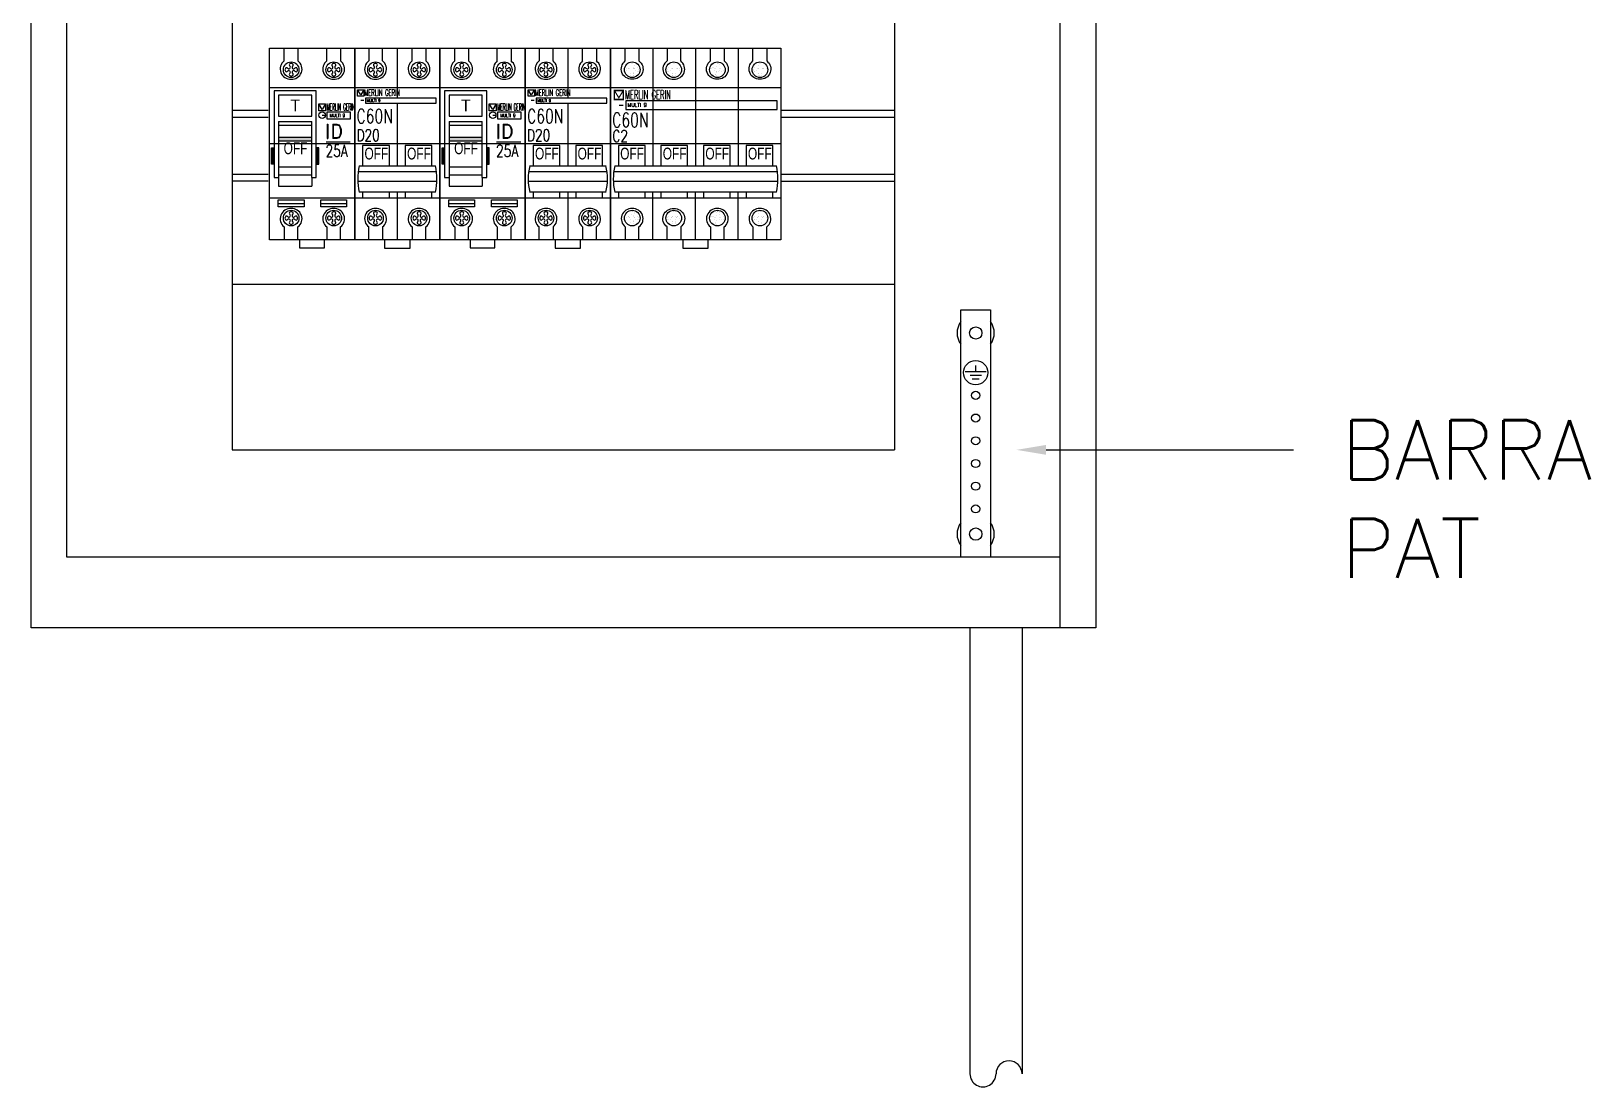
# Model space of a CAD drawing. Extents: x 1442 to 6193, y -332 to 1913.
# Drawn here: x 5534 to 6193, y -332 to 114 of the extents above; entities that cross this region are included whole.
import ezdxf

# ---------------------------------------------------------------- set-up
doc = ezdxf.new("R2010")
doc.units = 0
doc.layers.get('0').update_dxf_attribs({"linetype": 'CONTINUOUS'})
for name, color, linetype in [('--00-VTA_CARTELES_LEYENDAS', 8, 'CONTINUOUS'), ('--00-VTA_ID_BIP', 1, 'CONTINUOUS'), ('--00-VTA_ID_TETRA', 1, 'CONTINUOUS'), ('--00-VTA_TEXTO_LEADERS', 1, 'CONTINUOUS'), ('00-VISTA_TM_TETRA', 1, 'CONTINUOUS'), ('00-VTA_BORNES_1', 2, 'CONTINUOUS'), ('00-VTA_GABINETE_MET', 7, 'CONTINUOUS'), ('00-VTA_RIEL_DIN', 7, 'CONTINUOUS'), ('00-VTA_TM_BIP', 1, 'CONTINUOUS'), ('UNIFILAR', 3, 'CONTINUOUS')]:
    doc.layers.add(name, color=color, linetype=linetype)
doc.styles.add('1-10__M1000_', font='romans.shx', dxfattribs={"height": 25})
doc.styles.add('ROMAND', font='romand.shx', dxfattribs={"height": 300})
doc.styles.add('STYLE1', font='romans.shx', dxfattribs={"height": 500})

# ---------------------------------------------------------------- blocks, each defined once
blk = doc.blocks.new('*U113')
at = {"layer": '--00-VTA_TEXTO_LEADERS', "linetype": 'BYBLOCK'}
blk.add_line((6046.77, -62.56), (6067.69, -62.56), dxfattribs=at)
blk.add_lwpolyline([(5963.08, -62.56), (6046.77, -62.56)], dxfattribs=at)
at = {"layer": '--00-VTA_TEXTO_LEADERS'}
blk.add_solid([(5963.08, -64.64), (5950.58, -62.56), (5963.08, -60.48)], dxfattribs=at)
at = {"layer": '--00-VTA_TEXTO_LEADERS', "color": 7, "style": '1-10__M1000_'}
for s, p in [('BARRA', (6087.92, -75.06)), ('PAT', (6087.92, -116.73))]:
    blk.add_text(s, height=25, dxfattribs=at).set_placement(p)
blk = doc.blocks.new('TM_TETRA')
for p, q in [((853068.4, -440180.55), (853068.4, -440099.55)), ((853068.4, -440099.55), (853140.4, -440099.55)), ((853086.4, -440099.55), (853086.4, -440149.33)), ((853104.4, -440099.55), (853104.4, -440149.33)), ((853122.4, -440099.55), (853122.4, -440149.33)), ((853140.4, -440099.55), (853140.4, -440180.55)), ((853140.4, -440116.39), (853068.4, -440116.39)), ((853074.91, -440121.83), (853074.91, -440125.52)), ((853138.94, -440121.83), (853074.91, -440121.83)), ((853138.94, -440125.52), (853138.94, -440121.83)), ((853074.91, -440125.52), (853138.94, -440125.52)), ((853140.4, -440140.05), (853068.4, -440140.05)), ((853140.4, -440162.99), (853068.4, -440162.99)), ((853086.4, -440180.55), (853086.4, -440160.47)), ((853104.4, -440180.55), (853104.4, -440160.47)), ((853122.4, -440180.55), (853122.4, -440160.47)), ((853140.4, -440180.55), (853068.4, -440180.55)), ((853109.77, -440180.55), (853099.03, -440180.55)), ((853099.03, -440180.55), (853099.03, -440184.18)), ((853109.77, -440184.18), (853109.77, -440180.55)), ((853099.03, -440184.18), (853109.77, -440184.18))]:
    blk.add_line(p, q)
at = {"color": 7}
for p, q in [((853070.23, -440149.33), (853138.56, -440149.33)), ((853069.63, -440155.85), (853139.17, -440155.85)), ((853069.8, -440151.75), (853138.99, -440151.75)), ((853138.56, -440160.47), (853070.23, -440160.47))]:
    blk.add_line(p, q, dxfattribs=at)
for points in [[(853080.48, -440099.55), (853080.48, -440104.96, -0.752201), (853077.57, -440112.69, -0.734678), (853074.66, -440104.96), (853074.66, -440099.55)], [(853092.32, -440099.55), (853092.32, -440104.96, 0.752201), (853095.23, -440112.69, 0.734678), (853098.14, -440104.96), (853098.14, -440099.55)], [(853116.48, -440099.55), (853116.48, -440104.96, -0.752201), (853113.57, -440112.69, -0.734678), (853110.66, -440104.96), (853110.66, -440099.55)], [(853134.48, -440099.55), (853134.48, -440104.96, -0.752201), (853131.57, -440112.69, -0.734678), (853128.66, -440104.96), (853128.66, -440099.55)], [(853080.48, -440180.55), (853080.48, -440175.14, 0.752201), (853077.57, -440167.41, 0.734678), (853074.66, -440175.14), (853074.66, -440180.55)], [(853092.32, -440180.55), (853092.32, -440175.14, -0.752201), (853095.23, -440167.41, -0.734678), (853098.14, -440175.14), (853098.14, -440180.55)], [(853116.48, -440180.55), (853116.48, -440175.14, 0.752201), (853113.57, -440167.41, 0.734678), (853110.66, -440175.14), (853110.66, -440180.55)], [(853134.48, -440180.55), (853134.48, -440175.14, 0.752201), (853131.57, -440167.41, 0.734678), (853128.66, -440175.14), (853128.66, -440180.55)]]:
    blk.add_lwpolyline(points, format="xyb")
for points in [[(853078.22, -440109.27, 0.0215, 0.0215, 0.448241), (853078.28, -440110.27, 0.0215, 0.0215, -0.522701), (853078.22, -440111.18, 0.0215, 0.0215, -0.136944), (853077.65, -440111.34, 0.0215, 0.0215, -0.136944), (853077.07, -440111.18, 0.0215, 0.0215, -0.522701), (853077.01, -440110.27, 0.0215, 0.0215, 0.448241), (853077.07, -440109.27, 0.0215, 0.0215, 0.448241), (853076.07, -440109.33, 0.0215, 0.0215, -0.522701), (853075.16, -440109.27, 0.0215, 0.0215, -0.136944), (853075, -440108.69, 0.0215, 0.0215, -0.136944), (853075.16, -440108.11, 0.0215, 0.0215, -0.522701), (853076.07, -440108.06, 0.0215, 0.0215, 0.448241), (853077.07, -440108.11, 0.0215, 0.0215, 0.448241), (853077.01, -440107.11, 0.0215, 0.0215, -0.522701), (853077.07, -440106.2, 0.0215, 0.0215, -0.136944), (853077.65, -440106.04, 0.0215, 0.0215, -0.136944), (853078.22, -440106.2, 0.0215, 0.0215, -0.522701), (853078.28, -440107.11, 0.0215, 0.0215, 0.448241), (853078.22, -440108.11, 0.0215, 0.0215, 0.448241), (853079.23, -440108.06, 0.0215, 0.0215, -0.522701), (853080.14, -440108.11, 0.0215, 0.0215, -0.136944), (853080.3, -440108.69, 0.0215, 0.0215, -0.136944), (853080.14, -440109.27, 0.0215, 0.0215, -0.522701), (853079.23, -440109.33, 0.0215, 0.0215, 0.448241)], [(853094.57, -440109.27, 0.0215, 0.0215, -0.448241), (853094.51, -440110.27, 0.0215, 0.0215, 0.522701), (853094.57, -440111.18, 0.0215, 0.0215, 0.136944), (853095.15, -440111.34, 0.0215, 0.0215, 0.136944), (853095.73, -440111.18, 0.0215, 0.0215, 0.522701), (853095.78, -440110.27, 0.0215, 0.0215, -0.448241), (853095.73, -440109.27, 0.0215, 0.0215, -0.448241), (853096.73, -440109.33, 0.0215, 0.0215, 0.522701), (853097.64, -440109.27, 0.0215, 0.0215, 0.136944), (853097.8, -440108.69, 0.0215, 0.0215, 0.136944), (853097.64, -440108.11, 0.0215, 0.0215, 0.522701), (853096.73, -440108.06, 0.0215, 0.0215, -0.448241), (853095.73, -440108.11, 0.0215, 0.0215, -0.448241), (853095.78, -440107.11, 0.0215, 0.0215, 0.522701), (853095.73, -440106.2, 0.0215, 0.0215, 0.136944), (853095.15, -440106.04, 0.0215, 0.0215, 0.136944), (853094.57, -440106.2, 0.0215, 0.0215, 0.522701), (853094.51, -440107.11, 0.0215, 0.0215, -0.448241), (853094.57, -440108.11, 0.0215, 0.0215, -0.448241), (853093.57, -440108.06, 0.0215, 0.0215, 0.522701), (853092.66, -440108.11, 0.0215, 0.0215, 0.136944), (853092.5, -440108.69, 0.0215, 0.0215, 0.136944), (853092.66, -440109.27, 0.0215, 0.0215, 0.522701), (853093.57, -440109.33, 0.0215, 0.0215, -0.448241)], [(853114.22, -440109.27, 0.0215, 0.0215, 0.448241), (853114.28, -440110.27, 0.0215, 0.0215, -0.522701), (853114.22, -440111.18, 0.0215, 0.0215, -0.136944), (853113.65, -440111.34, 0.0215, 0.0215, -0.136944), (853113.07, -440111.18, 0.0215, 0.0215, -0.522701), (853113.01, -440110.27, 0.0215, 0.0215, 0.448241), (853113.07, -440109.27, 0.0215, 0.0215, 0.448241), (853112.07, -440109.33, 0.0215, 0.0215, -0.522701), (853111.16, -440109.27, 0.0215, 0.0215, -0.136944), (853111, -440108.69, 0.0215, 0.0215, -0.136944), (853111.16, -440108.11, 0.0215, 0.0215, -0.522701), (853112.07, -440108.06, 0.0215, 0.0215, 0.448241), (853113.07, -440108.11, 0.0215, 0.0215, 0.448241), (853113.01, -440107.11, 0.0215, 0.0215, -0.522701), (853113.07, -440106.2, 0.0215, 0.0215, -0.136944), (853113.65, -440106.04, 0.0215, 0.0215, -0.136944), (853114.22, -440106.2, 0.0215, 0.0215, -0.522701), (853114.28, -440107.11, 0.0215, 0.0215, 0.448241), (853114.22, -440108.11, 0.0215, 0.0215, 0.448241), (853115.23, -440108.06, 0.0215, 0.0215, -0.522701), (853116.14, -440108.11, 0.0215, 0.0215, -0.136944), (853116.3, -440108.69, 0.0215, 0.0215, -0.136944), (853116.14, -440109.27, 0.0215, 0.0215, -0.522701), (853115.23, -440109.33, 0.0215, 0.0215, 0.448241)], [(853132.22, -440109.27, 0.0215, 0.0215, 0.448241), (853132.28, -440110.27, 0.0215, 0.0215, -0.522701), (853132.22, -440111.18, 0.0215, 0.0215, -0.136944), (853131.65, -440111.34, 0.0215, 0.0215, -0.136944), (853131.07, -440111.18, 0.0215, 0.0215, -0.522701), (853131.01, -440110.27, 0.0215, 0.0215, 0.448241), (853131.07, -440109.27, 0.0215, 0.0215, 0.448241), (853130.07, -440109.33, 0.0215, 0.0215, -0.522701), (853129.16, -440109.27, 0.0215, 0.0215, -0.136944), (853129, -440108.69, 0.0215, 0.0215, -0.136944), (853129.16, -440108.11, 0.0215, 0.0215, -0.522701), (853130.07, -440108.06, 0.0215, 0.0215, 0.448241), (853131.07, -440108.11, 0.0215, 0.0215, 0.448241), (853131.01, -440107.11, 0.0215, 0.0215, -0.522701), (853131.07, -440106.2, 0.0215, 0.0215, -0.136944), (853131.65, -440106.04, 0.0215, 0.0215, -0.136944), (853132.22, -440106.2, 0.0215, 0.0215, -0.522701), (853132.28, -440107.11, 0.0215, 0.0215, 0.448241), (853132.22, -440108.11, 0.0215, 0.0215, 0.448241), (853133.23, -440108.06, 0.0215, 0.0215, -0.522701), (853134.14, -440108.11, 0.0215, 0.0215, -0.136944), (853134.3, -440108.69, 0.0215, 0.0215, -0.136944), (853134.14, -440109.27, 0.0215, 0.0215, -0.522701), (853133.23, -440109.33, 0.0215, 0.0215, 0.448241)], [(853078.22, -440170.83, 0.0215, 0.0215, -0.448241), (853078.28, -440169.83, 0.0215, 0.0215, 0.522701), (853078.22, -440168.92, 0.0215, 0.0215, 0.136944), (853077.65, -440168.76, 0.0215, 0.0215, 0.136944), (853077.07, -440168.92, 0.0215, 0.0215, 0.522701), (853077.01, -440169.83, 0.0215, 0.0215, -0.448241), (853077.07, -440170.83, 0.0215, 0.0215, -0.448241), (853076.07, -440170.77, 0.0215, 0.0215, 0.522701), (853075.16, -440170.83, 0.0215, 0.0215, 0.136944), (853075, -440171.41, 0.0215, 0.0215, 0.136944), (853075.16, -440171.99, 0.0215, 0.0215, 0.522701), (853076.07, -440172.04, 0.0215, 0.0215, -0.448241), (853077.07, -440171.99, 0.0215, 0.0215, -0.448241), (853077.01, -440172.99, 0.0215, 0.0215, 0.522701), (853077.07, -440173.9, 0.0215, 0.0215, 0.136944), (853077.65, -440174.06, 0.0215, 0.0215, 0.136944), (853078.22, -440173.9, 0.0215, 0.0215, 0.522701), (853078.28, -440172.99, 0.0215, 0.0215, -0.448241), (853078.22, -440171.99, 0.0215, 0.0215, -0.448241), (853079.23, -440172.04, 0.0215, 0.0215, 0.522701), (853080.14, -440171.99, 0.0215, 0.0215, 0.136944), (853080.3, -440171.41, 0.0215, 0.0215, 0.136944), (853080.14, -440170.83, 0.0215, 0.0215, 0.522701), (853079.23, -440170.77, 0.0215, 0.0215, -0.448241)], [(853094.57, -440170.83, 0.0215, 0.0215, 0.448241), (853094.51, -440169.83, 0.0215, 0.0215, -0.522701), (853094.57, -440168.92, 0.0215, 0.0215, -0.136944), (853095.15, -440168.76, 0.0215, 0.0215, -0.136944), (853095.73, -440168.92, 0.0215, 0.0215, -0.522701), (853095.78, -440169.83, 0.0215, 0.0215, 0.448241), (853095.73, -440170.83, 0.0215, 0.0215, 0.448241), (853096.73, -440170.77, 0.0215, 0.0215, -0.522701), (853097.64, -440170.83, 0.0215, 0.0215, -0.136944), (853097.8, -440171.41, 0.0215, 0.0215, -0.136944), (853097.64, -440171.99, 0.0215, 0.0215, -0.522701), (853096.73, -440172.04, 0.0215, 0.0215, 0.448241), (853095.73, -440171.99, 0.0215, 0.0215, 0.448241), (853095.78, -440172.99, 0.0215, 0.0215, -0.522701), (853095.73, -440173.9, 0.0215, 0.0215, -0.136944), (853095.15, -440174.06, 0.0215, 0.0215, -0.136944), (853094.57, -440173.9, 0.0215, 0.0215, -0.522701), (853094.51, -440172.99, 0.0215, 0.0215, 0.448241), (853094.57, -440171.99, 0.0215, 0.0215, 0.448241), (853093.57, -440172.04, 0.0215, 0.0215, -0.522701), (853092.66, -440171.99, 0.0215, 0.0215, -0.136944), (853092.5, -440171.41, 0.0215, 0.0215, -0.136944), (853092.66, -440170.83, 0.0215, 0.0215, -0.522701), (853093.57, -440170.77, 0.0215, 0.0215, 0.448241)], [(853114.22, -440170.83, 0.0215, 0.0215, -0.448241), (853114.28, -440169.83, 0.0215, 0.0215, 0.522701), (853114.22, -440168.92, 0.0215, 0.0215, 0.136944), (853113.65, -440168.76, 0.0215, 0.0215, 0.136944), (853113.07, -440168.92, 0.0215, 0.0215, 0.522701), (853113.01, -440169.83, 0.0215, 0.0215, -0.448241), (853113.07, -440170.83, 0.0215, 0.0215, -0.448241), (853112.07, -440170.77, 0.0215, 0.0215, 0.522701), (853111.16, -440170.83, 0.0215, 0.0215, 0.136944), (853111, -440171.41, 0.0215, 0.0215, 0.136944), (853111.16, -440171.99, 0.0215, 0.0215, 0.522701), (853112.07, -440172.04, 0.0215, 0.0215, -0.448241), (853113.07, -440171.99, 0.0215, 0.0215, -0.448241), (853113.01, -440172.99, 0.0215, 0.0215, 0.522701), (853113.07, -440173.9, 0.0215, 0.0215, 0.136944), (853113.65, -440174.06, 0.0215, 0.0215, 0.136944), (853114.22, -440173.9, 0.0215, 0.0215, 0.522701), (853114.28, -440172.99, 0.0215, 0.0215, -0.448241), (853114.22, -440171.99, 0.0215, 0.0215, -0.448241), (853115.23, -440172.04, 0.0215, 0.0215, 0.522701), (853116.14, -440171.99, 0.0215, 0.0215, 0.136944), (853116.3, -440171.41, 0.0215, 0.0215, 0.136944), (853116.14, -440170.83, 0.0215, 0.0215, 0.522701), (853115.23, -440170.77, 0.0215, 0.0215, -0.448241)], [(853132.22, -440170.83, 0.0215, 0.0215, -0.448241), (853132.28, -440169.83, 0.0215, 0.0215, 0.522701), (853132.22, -440168.92, 0.0215, 0.0215, 0.136944), (853131.65, -440168.76, 0.0215, 0.0215, 0.136944), (853131.07, -440168.92, 0.0215, 0.0215, 0.522701), (853131.01, -440169.83, 0.0215, 0.0215, -0.448241), (853131.07, -440170.83, 0.0215, 0.0215, -0.448241), (853130.07, -440170.77, 0.0215, 0.0215, 0.522701), (853129.16, -440170.83, 0.0215, 0.0215, 0.136944), (853129, -440171.41, 0.0215, 0.0215, 0.136944), (853129.16, -440171.99, 0.0215, 0.0215, 0.522701), (853130.07, -440172.04, 0.0215, 0.0215, -0.448241), (853131.07, -440171.99, 0.0215, 0.0215, -0.448241), (853131.01, -440172.99, 0.0215, 0.0215, 0.522701), (853131.07, -440173.9, 0.0215, 0.0215, 0.136944), (853131.65, -440174.06, 0.0215, 0.0215, 0.136944), (853132.22, -440173.9, 0.0215, 0.0215, 0.522701), (853132.28, -440172.99, 0.0215, 0.0215, -0.448241), (853132.22, -440171.99, 0.0215, 0.0215, -0.448241), (853133.23, -440172.04, 0.0215, 0.0215, 0.522701), (853134.14, -440171.99, 0.0215, 0.0215, 0.136944), (853134.3, -440171.41, 0.0215, 0.0215, 0.136944), (853134.14, -440170.83, 0.0215, 0.0215, 0.522701), (853133.23, -440170.77, 0.0215, 0.0215, -0.448241)]]:
    blk.add_lwpolyline(points, format="xyseb", close=True)
at = {"const_width": 0.608}
blk.add_lwpolyline([(853070.06, -440121.27), (853070.06, -440117.47), (853073.86, -440117.47), (853073.86, -440121.27)], close=True, dxfattribs=at)
for points, const_width in [([(853073.86, -440117.47), (853071.96, -440120.55), (853070.06, -440117.47)], 0.494), ([(853071.97, -440123.77), (853073.81, -440123.77)], 0.608)]:
    blk.add_lwpolyline(points, dxfattribs=dict(const_width=const_width))
blk.add_lwpolyline([(853071.97, -440121.92, 71545538.611535), (853071.97, -440121.92)], format="xyb", dxfattribs=at)
for points in [[(853083.04, -440149.33), (853083.04, -440140.7), (853071.75, -440140.7), (853071.75, -440149.33)], [(853101.04, -440149.33), (853101.04, -440140.7), (853089.75, -440140.7), (853089.75, -440149.33)], [(853119.04, -440149.33), (853119.04, -440140.7), (853107.75, -440140.7), (853107.75, -440149.33)], [(853137.04, -440149.33), (853137.04, -440140.7), (853125.75, -440140.7), (853125.75, -440149.33)], [(853071.75, -440160.47), (853071.75, -440162.99)], [(853083.04, -440162.99), (853083.04, -440160.47)], [(853089.75, -440160.47), (853089.75, -440162.99)], [(853101.04, -440162.99), (853101.04, -440160.47)], [(853107.75, -440160.47), (853107.75, -440162.99)], [(853119.04, -440162.99), (853119.04, -440160.47)], [(853125.75, -440160.47), (853125.75, -440162.99)], [(853137.04, -440162.99), (853137.04, -440160.47)]]:
    blk.add_lwpolyline(points)
for centre in [(853077.62, -440108.69), (853095.17, -440108.69), (853113.62, -440108.69), (853131.62, -440108.69), (853077.62, -440171.41), (853095.17, -440171.41), (853113.62, -440171.41), (853131.62, -440171.41)]:
    blk.add_circle(centre, 3.3)
at = {"color": 7}
for centre, start, end in [((853094.91, -440154.9), 167.27829, 192.72171), ((853113.88, -440154.9), 347.27829, 12.72171), ((853113.88, -440154.9), 347.27829, 12.72171)]:
    blk.add_arc(centre, 25.3, start, end, dxfattribs=at)
at = {"style": 'STYLE1', "width": 0.5}
blk.add_text('MERLIN GERIN', height=3.736, dxfattribs=at).set_placement((853074.55, -440121.08))
at = {"style": 'STYLE1'}
blk.add_text('MULTI 9', height=1.557, dxfattribs=at).set_placement((853075.59, -440124.34))
at = {"color": 7, "width": 0.75}
for p in [(853072.54, -440146.63), (853090.54, -440146.63), (853108.54, -440146.63), (853126.54, -440146.63)]:
    blk.add_text('OFF', height=5, dxfattribs=at).set_placement(p)
at = {"color": 7, "style": 'ROMAND'}
for tag, p, height, width in [('C60N', (853069.16, -440132.93), 6, 0.72), ('C10', (853069.23, -440139.24), 5, 0.75)]:
    blk.add_attdef(tag, p, '', height=height, dxfattribs=dict(at, width=width))
blk = doc.blocks.new('DSD')
for p, q in [((0, -81), (0, 0)), ((0, 0), (36, 0)), ((5.92, 0), (5.92, -5.41)), ((11.74, -5.41), (11.74, 0)), ((18, 0), (18, -21.13)), ((24.26, -5.41), (24.26, 0)), ((30.08, 0), (30.08, -5.41)), ((36, 0), (36, -81)), ((36, -16.84), (0, -16.84)), ((1.18, -20.29), (1.18, -17.6)), ((1.18, -17.6), (3.87, -17.6)), ((2.52, -19.78), (1.18, -17.6)), ((3.87, -17.6), (2.52, -19.78)), ((3.87, -17.6), (3.87, -20.29)), ((3.87, -20.29), (1.18, -20.29)), ((2.52, -22.06), (3.83, -22.06)), ((4.61, -21.13), (4.61, -23.3)), ((34.43, -21.13), (4.61, -21.13)), ((4.61, -23.3), (34.43, -23.3)), ((18, -23.3), (18, -49.78)), ((34.43, -23.3), (34.43, -21.13)), ((36, -40.5), (0, -40.5)), ((14.65, -41.16), (3.35, -41.16)), ((3.35, -41.16), (3.35, -49.78)), ((14.65, -49.78), (14.65, -41.16)), ((32.65, -41.16), (21.35, -41.16)), ((21.35, -41.16), (21.35, -49.78)), ((32.65, -49.78), (32.65, -41.16)), ((36, -63.44), (0, -63.44)), ((3.35, -60.92), (3.35, -63.44)), ((14.44, -63.44), (3.56, -63.44)), ((14.65, -63.44), (14.65, -60.92)), ((18, -60.92), (18, -81)), ((21.35, -60.92), (21.35, -63.44)), ((32.65, -63.44), (32.65, -60.92)), ((5.92, -81.09), (5.92, -75.59)), ((11.74, -75.59), (11.74, -81)), ((24.26, -75.59), (24.26, -81)), ((30.08, -81), (30.08, -75.59)), ((36, -81), (0, -81)), ((12.63, -81), (12.63, -84.63)), ((23.37, -81), (12.63, -81)), ((12.63, -84.63), (23.37, -84.63)), ((23.37, -84.63), (23.37, -81))]:
    blk.add_line(p, q)
at = {"color": 7}
for p, q in [((1.44, -52.21), (34.56, -52.21)), ((1.86, -49.78), (34.14, -49.78)), ((1.26, -56.3), (34.74, -56.3)), ((34.14, -60.92), (1.86, -60.92))]:
    blk.add_line(p, q, dxfattribs=at)
for centre in [(8.78, -9.14), (27.22, -9.14), (8.78, -71.86), (27.22, -71.86)]:
    blk.add_circle(centre, 3.3)
for centre, radius, start, end in [((8.49, -8.85), 4.3, 126.73532, 274.53742), ((8.75, -7.61), 1.12, 90, 121.19115), ((8.75, -7.61), 1.12, 58.80885, 90), ((9.08, -8.82), 4.33, 266.75579, 51.97147), ((26.92, -8.82), 4.33, 128.02853, 273.24421), ((27.25, -7.61), 1.12, 90, 121.19115), ((27.51, -8.85), 4.3, 265.46258, 53.26468), ((27.25, -7.61), 1.12, 58.80885, 90), ((7.22, -9.14), 1.12, 148.80885, 180), ((7.22, -9.14), 1.12, 180, 211.19115), ((6.74, -8.85), 0.555, 38.42444, 148.80885), ((6.74, -9.43), 0.555, 211.19115, 321.57556), ((7.7, -8.09), 0.672, 218.42444, 315), ((7.7, -10.2), 0.672, 45, 141.57556), ((8.46, -7.13), 0.555, 121.19115, 231.57556), ((8.46, -11.16), 0.555, 128.42444, 238.80885), ((7.7, -8.09), 0.672, 315, 51.57556), ((7.7, -10.2), 0.672, 308.42444, 45), ((8.75, -10.68), 1.12, 238.80885, 270), ((8.75, -10.68), 1.12, 270, 301.19115), ((9.8, -8.09), 0.672, 128.42444, 225), ((9.8, -10.2), 0.672, 135, 231.57556), ((9.04, -7.13), 0.555, 308.42444, 58.80885), ((9.8, -8.09), 0.672, 225, 321.57556), ((9.8, -10.2), 0.672, 38.42444, 135), ((9.04, -11.16), 0.555, 301.19115, 51.57556), ((10.76, -8.85), 0.555, 31.19115, 141.57556), ((10.76, -9.43), 0.555, 218.42444, 328.80885), ((10.28, -9.14), 1.12, 0, 31.19115), ((10.28, -9.14), 1.12, 328.80885, 0), ((25.72, -9.14), 1.12, 148.80885, 180), ((25.72, -9.14), 1.12, 180, 211.19115), ((25.24, -8.85), 0.555, 38.42444, 148.80885), ((25.24, -9.43), 0.555, 211.19115, 321.57556), ((26.2, -8.09), 0.672, 218.42444, 315), ((26.2, -10.2), 0.672, 45, 141.57556), ((26.96, -7.13), 0.555, 121.19115, 231.57556), ((26.96, -11.16), 0.555, 128.42444, 238.80885), ((26.2, -8.09), 0.672, 315, 51.57556), ((26.2, -10.2), 0.672, 308.42444, 45), ((27.25, -10.68), 1.12, 238.80885, 270), ((27.25, -10.68), 1.12, 270, 301.19115), ((28.3, -8.09), 0.672, 128.42444, 225), ((28.3, -10.2), 0.672, 135, 231.57556), ((27.54, -7.13), 0.555, 308.42444, 58.80885), ((28.3, -8.09), 0.672, 225, 321.57556), ((28.3, -10.2), 0.672, 38.42444, 135), ((27.54, -11.16), 0.555, 301.19115, 51.57556), ((29.26, -8.85), 0.555, 31.19115, 141.57556), ((29.26, -9.43), 0.555, 218.42444, 328.80885), ((28.78, -9.14), 1.12, 0, 31.19115), ((28.78, -9.14), 1.12, 328.80885, 0), ((8.49, -72.15), 4.3, 85.46258, 233.26468), ((7.22, -71.86), 1.12, 148.80885, 180), ((7.22, -71.86), 1.12, 180, 211.19115), ((6.74, -71.57), 0.555, 38.42444, 148.80885), ((6.74, -72.15), 0.555, 211.19115, 321.57556), ((7.7, -70.8), 0.672, 218.42444, 315), ((7.7, -72.91), 0.672, 45, 141.57556), ((8.46, -69.84), 0.555, 121.19115, 231.57556), ((7.7, -70.8), 0.672, 315, 51.57556), ((7.7, -72.91), 0.672, 308.42444, 45), ((8.75, -70.32), 1.12, 90, 121.19115), ((8.75, -70.32), 1.12, 58.80885, 90), ((9.08, -72.18), 4.33, 308.02853, 93.24421), ((9.8, -70.8), 0.672, 128.42444, 225), ((9.8, -72.91), 0.672, 135, 231.57556), ((9.04, -69.84), 0.555, 308.42444, 58.80885), ((9.8, -70.8), 0.672, 225, 321.57556), ((9.8, -72.91), 0.672, 38.42444, 135), ((10.76, -71.57), 0.555, 31.19115, 141.57556), ((10.76, -72.15), 0.555, 218.42444, 328.80885), ((10.28, -71.86), 1.12, 0, 31.19115), ((10.28, -71.86), 1.12, 328.80885, 0), ((26.92, -72.18), 4.33, 86.75579, 231.97147), ((25.72, -71.86), 1.12, 148.80885, 180), ((25.72, -71.86), 1.12, 180, 211.19115), ((25.24, -71.57), 0.555, 38.42444, 148.80885), ((25.24, -72.15), 0.555, 211.19115, 321.57556), ((26.2, -70.8), 0.672, 218.42444, 315), ((26.2, -72.91), 0.672, 45, 141.57556), ((26.96, -69.84), 0.555, 121.19115, 231.57556), ((26.2, -70.8), 0.672, 315, 51.57556), ((26.2, -72.91), 0.672, 308.42444, 45), ((27.25, -70.32), 1.12, 90, 121.19115), ((27.51, -72.15), 4.3, 306.73532, 94.53742), ((27.25, -70.32), 1.12, 58.80885, 90), ((28.3, -70.8), 0.672, 128.42444, 225), ((28.3, -72.91), 0.672, 135, 231.57556), ((27.54, -69.84), 0.555, 308.42444, 58.80885), ((28.3, -70.8), 0.672, 225, 321.57556), ((28.3, -72.91), 0.672, 38.42444, 135), ((29.26, -71.57), 0.555, 31.19115, 141.57556), ((29.26, -72.15), 0.555, 218.42444, 328.80885), ((28.78, -71.86), 1.12, 0, 31.19115), ((28.78, -71.86), 1.12, 328.80885, 0), ((8.46, -73.87), 0.555, 128.42444, 238.80885), ((8.75, -73.39), 1.12, 238.80885, 270), ((8.75, -73.39), 1.12, 270, 301.19115), ((9.04, -73.87), 0.555, 301.19115, 51.57556), ((26.96, -73.87), 0.555, 128.42444, 238.80885), ((27.25, -73.39), 1.12, 238.80885, 270), ((27.25, -73.39), 1.12, 270, 301.19115), ((27.54, -73.87), 0.555, 301.19115, 51.57556)]:
    blk.add_arc(centre, radius, start, end)
for centre, start, end in [((26.55, -55.35), 167.27829, 192.72171), ((9.45, -55.35), 347.27829, 12.72171)]:
    blk.add_arc(centre, 25.3, start, end, dxfattribs=at)
at = {"style": 'STYLE1', "width": 0.5}
blk.add_text('MERLIN GERIN', height=2.6415, dxfattribs=at).set_placement((4.05, -20.16))
at = {"style": 'STYLE1'}
blk.add_text('MULTI 9', height=1.101, dxfattribs=at).set_placement((5.09, -22.72))
at = {"color": 7, "width": 0.75}
for p in [(4.14, -47.08), (22.14, -47.08)]:
    blk.add_text('OFF', height=5, dxfattribs=at).set_placement(p)
at = {"color": 7, "style": 'ROMAND'}
for tag, p, height, width in [('C60N', (0.77, -31.77), 6, 0.72), ('C25', (0.77, -39.34), 5, 0.75)]:
    blk.add_attdef(tag, p, '', height=height, dxfattribs=dict(at, width=width))
blk = doc.blocks.new('D22')
for p, q in [((0, 0), (36.08, 0)), ((0, -81), (0, 0)), ((6.26, -5.41), (6.26, 0)), ((12.08, 0), (12.08, -5.41)), ((24.26, -5.41), (24.26, 0)), ((30.08, 0), (30.08, -5.41)), ((36.08, 0), (36.08, -81)), ((36.08, -16.84), (0, -16.84)), ((2.01, -18), (2.01, -54.66)), ((19.8, -18), (2.01, -18)), ((19.8, -54.66), (19.8, -18)), ((3.89, -19.89), (3.89, -28.73)), ((17.91, -19.89), (3.89, -19.89)), ((17.91, -28.73), (17.91, -19.89)), ((22.33, -25.94), (20.9, -23.62)), ((20.9, -23.62), (23.76, -23.62)), ((20.9, -26.48), (20.9, -23.62)), ((23.76, -23.62), (22.33, -25.94)), ((23.76, -23.62), (23.76, -26.48)), ((3.89, -28.73), (17.91, -28.73)), ((23.76, -26.48), (20.9, -26.48)), ((22.33, -28.36), (23.72, -28.36)), ((24.36, -27.09), (24.36, -29.83)), ((34.3, -27.09), (24.36, -27.09)), ((24.36, -29.83), (34.3, -29.83)), ((34.3, -29.83), (34.3, -27.09)), ((36.08, -40.5), (0, -40.5)), ((0.95, -49.05), (0.95, -42.22)), ((0.95, -42.22), (2.01, -42.22)), ((2.01, -42.22), (2.01, -49.05)), ((19.8, -42.22), (19.8, -49.05)), ((20.86, -42.22), (19.8, -42.22)), ((20.86, -49.05), (20.86, -42.22)), ((23.99, -39.65), (34.19, -39.65)), ((2.01, -49.05), (0.95, -49.05)), ((19.8, -49.05), (20.86, -49.05)), ((2.01, -54.66), (3.89, -54.66)), ((17.91, -54.66), (19.8, -54.66)), ((36.08, -63.44), (0, -63.44)), ((3.78, -67.13), (3.78, -64.2)), ((3.78, -64.2), (14.66, -64.2)), ((3.78, -65.67), (14.66, -65.67)), ((14.66, -64.2), (14.66, -67.13)), ((21.78, -67.13), (21.78, -64.2)), ((21.78, -64.2), (32.66, -64.2)), ((21.78, -65.67), (32.66, -65.67)), ((32.66, -64.2), (32.66, -67.13)), ((14.66, -67.13), (3.78, -67.13)), ((32.66, -67.13), (21.78, -67.13)), ((6.26, -75.59), (6.26, -81)), ((12.08, -81), (12.08, -75.59)), ((24.26, -75.59), (24.26, -81)), ((30.08, -81), (30.08, -75.59)), ((36.08, -81), (0, -81))]:
    blk.add_line(p, q)
at = {"color": 7}
for p, q in [((3.89, -31.03), (17.91, -31.03)), ((3.89, -31.03), (3.89, -54.66)), ((3.89, -32.59), (17.91, -32.59)), ((17.91, -54.66), (17.91, -31.03)), ((3.89, -37.72), (17.91, -37.72)), ((3.89, -39.18), (17.91, -39.18)), ((3.89, -50.19), (17.91, -50.19)), ((3.89, -53.61), (17.91, -53.61)), ((3.89, -54.66), (3.89, -58.41)), ((3.89, -58.41), (17.91, -58.41)), ((17.91, -54.66), (17.91, -58.41))]:
    blk.add_line(p, q, dxfattribs=at)
blk.add_lwpolyline([(12.79, -84.5), (23.29, -84.5), (23.29, -81), (12.79, -81)], close=True)
for centre in [(9.22, -9.14), (27.22, -9.14), (9.22, -71.86), (27.22, -71.86)]:
    blk.add_circle(centre, 3.3)
for centre, radius, start, end in [((8.92, -8.82), 4.33, 128.02853, 273.24421), ((9.25, -7.61), 1.12, 90, 121.19115), ((9.51, -8.85), 4.3, 265.46258, 53.26468), ((9.25, -7.61), 1.12, 58.80885, 90), ((26.92, -8.82), 4.33, 128.02853, 273.24421), ((27.25, -7.61), 1.12, 90, 121.19115), ((27.51, -8.85), 4.3, 265.46258, 53.26468), ((27.25, -7.61), 1.12, 58.80885, 90), ((7.72, -9.14), 1.12, 148.80885, 180), ((7.72, -9.14), 1.12, 180, 211.19115), ((7.24, -8.85), 0.555, 38.42444, 148.80885), ((7.24, -9.43), 0.555, 211.19115, 321.57556), ((8.2, -8.09), 0.672, 218.42444, 315), ((8.2, -10.2), 0.672, 45, 141.57556), ((8.96, -7.13), 0.555, 121.19115, 231.57556), ((8.96, -11.16), 0.555, 128.42444, 238.80885), ((8.2, -8.09), 0.672, 315, 51.57556), ((8.2, -10.2), 0.672, 308.42444, 45), ((9.25, -10.68), 1.12, 238.80885, 270), ((9.25, -10.68), 1.12, 270, 301.19115), ((10.3, -8.09), 0.672, 128.42444, 225), ((10.3, -10.2), 0.672, 135, 231.57556), ((9.54, -7.13), 0.555, 308.42444, 58.80885), ((10.3, -8.09), 0.672, 225, 321.57556), ((10.3, -10.2), 0.672, 38.42444, 135), ((9.54, -11.16), 0.555, 301.19115, 51.57556), ((11.26, -8.85), 0.555, 31.19115, 141.57556), ((11.26, -9.43), 0.555, 218.42444, 328.80885), ((10.78, -9.14), 1.12, 0, 31.19115), ((10.78, -9.14), 1.12, 328.80885, 0), ((25.72, -9.14), 1.12, 148.80885, 180), ((25.72, -9.14), 1.12, 180, 211.19115), ((25.24, -8.85), 0.555, 38.42444, 148.80885), ((25.24, -9.43), 0.555, 211.19115, 321.57556), ((26.2, -8.09), 0.672, 218.42444, 315), ((26.2, -10.2), 0.672, 45, 141.57556), ((26.96, -7.13), 0.555, 121.19115, 231.57556), ((26.96, -11.16), 0.555, 128.42444, 238.80885), ((26.2, -8.09), 0.672, 315, 51.57556), ((26.2, -10.2), 0.672, 308.42444, 45), ((27.25, -10.68), 1.12, 238.80885, 270), ((27.25, -10.68), 1.12, 270, 301.19115), ((28.3, -8.09), 0.672, 128.42444, 225), ((28.3, -10.2), 0.672, 135, 231.57556), ((27.54, -7.13), 0.555, 308.42444, 58.80885), ((28.3, -8.09), 0.672, 225, 321.57556), ((28.3, -10.2), 0.672, 38.42444, 135), ((27.54, -11.16), 0.555, 301.19115, 51.57556), ((29.26, -8.85), 0.555, 31.19115, 141.57556), ((29.26, -9.43), 0.555, 218.42444, 328.80885), ((28.78, -9.14), 1.12, 0, 31.19115), ((28.78, -9.14), 1.12, 328.80885, 0), ((22.33, -28.36), 1.39, 90.00000160082556, 89.99999839917442), ((8.92, -72.18), 4.33, 86.75579, 231.97147), ((7.72, -71.86), 1.12, 148.80885, 180), ((7.72, -71.86), 1.12, 180, 211.19115), ((7.24, -71.57), 0.555, 38.42444, 148.80885), ((7.24, -72.15), 0.555, 211.19115, 321.57556), ((8.2, -70.8), 0.672, 218.42444, 315), ((8.2, -72.91), 0.672, 45, 141.57556), ((8.96, -69.84), 0.555, 121.19115, 231.57556), ((8.2, -70.8), 0.672, 315, 51.57556), ((8.2, -72.91), 0.672, 308.42444, 45), ((9.25, -70.32), 1.12, 90, 121.19115), ((9.51, -72.15), 4.3, 306.73532, 94.53742), ((9.25, -70.32), 1.12, 58.80885, 90), ((10.3, -70.8), 0.672, 128.42444, 225), ((10.3, -72.91), 0.672, 135, 231.57556), ((9.54, -69.84), 0.555, 308.42444, 58.80885), ((10.3, -70.8), 0.672, 225, 321.57556), ((10.3, -72.91), 0.672, 38.42444, 135), ((11.26, -71.57), 0.555, 31.19115, 141.57556), ((11.26, -72.15), 0.555, 218.42444, 328.80885), ((10.78, -71.86), 1.12, 0, 31.19115), ((10.78, -71.86), 1.12, 328.80885, 0), ((26.92, -72.18), 4.33, 86.75579, 231.97147), ((25.72, -71.86), 1.12, 148.80885, 180), ((25.72, -71.86), 1.12, 180, 211.19115), ((25.24, -71.57), 0.555, 38.42444, 148.80885), ((25.24, -72.15), 0.555, 211.19115, 321.57556), ((26.2, -70.8), 0.672, 218.42444, 315), ((26.2, -72.91), 0.672, 45, 141.57556), ((26.96, -69.84), 0.555, 121.19115, 231.57556), ((26.2, -70.8), 0.672, 315, 51.57556), ((26.2, -72.91), 0.672, 308.42444, 45), ((27.25, -70.32), 1.12, 90, 121.19115), ((27.51, -72.15), 4.3, 306.73532, 94.53742), ((27.25, -70.32), 1.12, 58.80885, 90), ((28.3, -70.8), 0.672, 128.42444, 225), ((28.3, -72.91), 0.672, 135, 231.57556), ((27.54, -69.84), 0.555, 308.42444, 58.80885), ((28.3, -70.8), 0.672, 225, 321.57556), ((28.3, -72.91), 0.672, 38.42444, 135), ((29.26, -71.57), 0.555, 31.19115, 141.57556), ((29.26, -72.15), 0.555, 218.42444, 328.80885), ((28.78, -71.86), 1.12, 0, 31.19115), ((28.78, -71.86), 1.12, 328.80885, 0), ((8.96, -73.87), 0.555, 128.42444, 238.80885), ((9.25, -73.39), 1.12, 238.80885, 270), ((9.25, -73.39), 1.12, 270, 301.19115), ((9.54, -73.87), 0.555, 301.19115, 51.57556), ((26.96, -73.87), 0.555, 128.42444, 238.80885), ((27.25, -73.39), 1.12, 238.80885, 270), ((27.25, -73.39), 1.12, 270, 301.19115), ((27.54, -73.87), 0.555, 301.19115, 51.57556)]:
    blk.add_arc(centre, radius, start, end)
blk.add_solid([(17.91, -37.72), (17.91, -39.18), (3.89, -37.72), (3.89, -39.18)], dxfattribs=at)
for points in [[(0.95, -42.22), (2.01, -42.22), (0.95, -49.05), (2.01, -49.05)], [(20.86, -42.22), (19.8, -42.22), (20.86, -49.05), (19.8, -49.05)]]:
    blk.add_solid(points)
blk.add_text('T', height=5).set_placement((8.92, -26.73))
at = {"style": 'STYLE1'}
for s, height, width, p in [('MERLIN GERIN', 3, 0.35, (24.21, -26.42)), ('MULTI 9', 1.431, 0.7, (25.55, -29.18))]:
    blk.add_text(s, height=height, dxfattribs=dict(at, width=width)).set_placement(p)
at = {"color": 7, "width": 0.75}
blk.add_text('OFF', height=5, dxfattribs=at).set_placement((6.04, -44.84))
at = {"color": 1, "style": 'ROMAND'}
blk.add_attdef('ID', (23.43, -38.19), '', height=6, dxfattribs=at)
at = {"color": 1, "style": 'ROMAND', "width": 0.75}
blk.add_attdef('25A', (23.76, -45.91), '', height=5, dxfattribs=at)

msp = doc.modelspace()

# ---------------------------------------------------------------- linework, layer by layer
for p, q in [((5534.055, -137.821), (5534.055, 612.179)), ((5984.055, 612.179), (5984.055, -137.821)), ((5549.055, 597.179), (5549.055, -107.821)), ((5969.055, -137.821), (5969.055, 597.179)), ((5969.055, -107.821), (5969.055, 85.405)), ((5549.055, -107.821), (5969.055, -107.821)), ((5984.055, -137.821), (5534.055, -137.821))]:
    msp.add_line(p, q)
at = {"layer": '00-VTA_BORNES_1'}
msp.add_lwpolyline([(5927.084, -107.946), (5927.084, -3.347), (5939.542, -3.347), (5939.542, -107.946)], close=True, dxfattribs=at)
for centre, radius in [((5933.313, -13.149), 2.594), ((5933.313, -39.517), 1.716), ((5933.313, -49.117), 1.716), ((5933.313, -58.717), 1.716), ((5933.313, -68.317), 1.716), ((5933.313, -77.917), 1.716), ((5933.313, -87.517), 1.716), ((5933.313, -98.144), 2.594)]:
    msp.add_circle(centre, radius, dxfattribs=at)
at = {"layer": '00-VTA_GABINETE_MET'}
for p, q in [((5850.906, 81.068), (5899.055, 81.068)), ((5850.906, 78.068), (5899.055, 78.068)), ((5850.906, 54.068), (5899.055, 54.068)), ((5850.906, 50.994), (5899.055, 50.994))]:
    msp.add_line(p, q, dxfattribs=at)
at = {"layer": '00-VTA_RIEL_DIN'}
for p, q in [((5619.171, 51.068), (5619.171, 81.068)), ((5619.171, 78.068), (5634.171, 78.068)), ((5619.171, 54.068), (5634.171, 54.068))]:
    msp.add_line(p, q, dxfattribs=at)
for points in [[(5619.171, 81.068), (5634.171, 81.068)], [(5634.171, 51.068), (5619.171, 51.068)]]:
    msp.add_lwpolyline(points, dxfattribs=at)
at = {"layer": 'UNIFILAR'}
for p, q in [((5619.055, 381.691), (5619.055, -62.522)), ((5899.055, 381.691), (5899.055, -62.522)), ((5619.055, 7.478), (5899.055, 7.478)), ((5619.055, -62.522), (5899.055, -62.522))]:
    msp.add_line(p, q, dxfattribs=at)
at = {"layer": 'UNIFILAR', "color": 3}
for p, q in [((5928.928, -29.383), (5937.698, -29.383)), ((5930.913, -30.938), (5935.713, -30.938)), ((5931.811, -32.494), (5934.815, -32.494)), ((5933.313, -29.383), (5933.313, -26.945))]:
    msp.add_line(p, q, dxfattribs=at)
at = {"layer": 'UNIFILAR'}
for points in [[(5930.903, -137.821), (5930.903, -326.354)], [(5952.903, -137.821), (5952.903, -326.354)]]:
    msp.add_lwpolyline(points, dxfattribs=at)
msp.add_circle((5933.313, -29.917), 5.158, dxfattribs=at)
for centre, radius, start, end in [((5933.313, -13.149), 7.859, 142.428248, 217.571752), ((5933.313, -13.149), 7.859, 322.428248, 37.571752), ((5933.313, -98.144), 7.859, 142.428248, 217.571752), ((5933.313, -98.144), 7.859, 322.428248, 37.571752), ((5947.403, -326.354), 5.5, 0, 180), ((5936.403, -326.354), 5.5, 180, 0.000541)]:
    msp.add_arc(centre, radius, start, end, dxfattribs=at)

# ---------------------------------------------------------------- block references
at = {"layer": '--00-VTA_CARTELES_LEYENDAS'}
msp.add_blockref('*U113', (0, 0), dxfattribs=at)
at = {"layer": '--00-VTA_ID_BIP'}
ref = msp.add_blockref('D22', (5634.738, 107.295), dxfattribs=at)
ref.add_attrib('ID', 'ID', (5658.167, 69.11), dxfattribs={"layer": '--00-VTA_ID_TETRA', "color": 7, "height": 6, "style": 'ROMAND'})
ref.add_attrib('25A', '25A ', (5658.501, 61.388), dxfattribs={"layer": '--00-VTA_ID_TETRA', "color": 7, "height": 5, "style": 'ROMAND', "width": 0.75})
ref = msp.add_blockref('D22', (5706.822, 107.295), dxfattribs=at)
ref.add_attrib('ID', 'ID', (5730.251, 69.11), dxfattribs={"layer": '--00-VTA_ID_TETRA', "color": 7, "height": 6, "style": 'ROMAND'})
ref.add_attrib('25A', '25A ', (5730.585, 61.388), dxfattribs={"layer": '--00-VTA_ID_TETRA', "color": 7, "height": 5, "style": 'ROMAND', "width": 0.75})
at = {"layer": '00-VISTA_TM_TETRA'}
msp.add_blockref('TM_TETRA', (-847289.49, 440206.844), dxfattribs=at).add_auto_attribs({'C10': 'C2', 'C60N': 'C60N'})
at = {"layer": '00-VTA_TM_BIP'}
for p in [(5670.822, 107.295), (5742.906, 107.295)]:
    msp.add_blockref('DSD', p, dxfattribs=at).add_auto_attribs({'C60N': 'C60N', 'C25': 'D20'})

doc.saveas('drawing.dxf')
